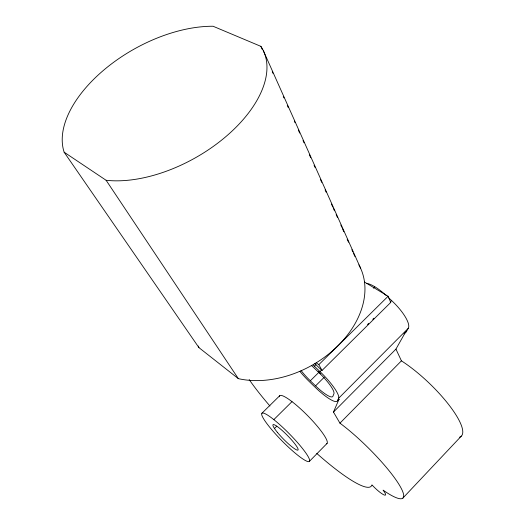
<?xml version="1.0" encoding="UTF-8"?>
<svg xmlns="http://www.w3.org/2000/svg" width="525" height="525" viewBox="0 0 525 525"><rect width="100%" height="100%" fill="white"/><g stroke="black" fill="none" stroke-linecap="round" stroke-linejoin="round"><path stroke-width="0.79" d="M300.064 371.562A28.219 5.926 45.4 0 0 309.921 382.213L315.131 387.253A28.488 5.985 45.3 0 0 337.542 400.746L338.592 398.311L408.306 328.263A28.133 8.61 44.9 0 0 391.676 300.628L388.362 297.544M316.752 453.397A94.421 16.524 45.3 0 0 371.949 484.883A13 2.29 44.3 0 0 383.729 494.78A13 2.29 44.3 0 0 383.073 490.133A60.926 11.366 44.6 0 0 398.068 482.961A60.926 11.366 44.6 0 0 339.944 423.157L333.467 412.059L339.025 399.256A28.475 6.037 45.3 0 1 337.785 400.109M333.467 412.059L395.948 349.092L405.123 332.811L406.534 331.387L408.306 328.263M402.918 498.048L461.291 436.137M309.31 461.455A33.803 5.093 45.4 0 0 277.279 422.487A33.803 5.093 45.4 0 0 270.349 428.019A33.803 5.093 45.4 0 0 309.31 461.455L327.055 443.415A33.607 5.86 45.3 0 1 326.471 443.802M339.944 423.157L401.422 360.846L395.948 349.092M337.542 400.746L339.025 399.256M301.081 370.532A21.801 4.574 45.4 0 0 310.314 380.802L315.558 385.868L324.253 377.232M274.47 428.472L276.787 426.169M310.314 380.802L319.016 372.192A21.742 4.823 45.4 0 1 318.163 371.359M338.592 398.311A28.803 6.116 45.3 0 0 319.988 371.588L321.523 370.066L322.048 370.44L390.758 302.407L388.113 296.257L364.514 282.056M367.507 324.548L368.675 323.4M372.75 319.364L373.912 318.216M391.676 300.628L390.213 302.078L390.758 302.407M273.833 419.626L291.998 401.632M313.267 365.137A28.54 6.057 45.4 0 1 314.423 366.233L315.958 364.717L321.523 370.066M322.048 370.44L318.832 364.639L388.113 296.257M261.89 413.273L279.654 395.784M373.308 288.173L374.771 286.735M262.211 49.343L260.873 46.351L213.071 26.25A112.068 62.396 -29.3 0 0 103.812 70.048A112.068 62.396 -29.3 0 0 64.148 152.204L198.936 347.635L238.343 378.643A90.202 64.713 -29.4 0 0 335.941 347.714A90.202 64.713 -29.4 0 0 358.89 264.863M64.148 152.204L106.109 180.278L238.343 378.643M316.234 362.795L318.832 364.639M314.423 366.233L319.988 371.588M319.6 372.75L320.762 373.872M263.287 50.584L360.675 268.406M272.245 71.767L272.915 73.264M283.29 96.436L283.959 97.932M287.3 105.407L288.304 107.651M294.328 121.111L294.998 122.607M298.344 130.082L299.683 133.068M303.023 140.549L304.027 142.787M309.382 154.75L310.721 157.743M314.068 165.218L315.072 167.462M320.421 179.419L321.759 182.411M325.106 189.886L326.11 192.13M331.465 204.094L332.804 207.08M333.473 208.576L334.471 210.82M336.144 214.561L337.483 217.547M340.83 225.022L341.834 227.266M342.503 228.762L343.842 231.755M347.189 239.229L348.528 242.222M351.868 249.697L352.872 251.941M353.542 253.431L354.88 256.423M269.935 405.996A94.421 16.524 45.3 0 1 249.185 379.595M366.358 283.323A27.877 8.531 45.1 0 1 386.151 295.49M260.873 46.351A112.068 62.396 -29.3 0 1 226.892 135.732A112.068 62.396 -29.3 0 1 106.109 180.278M198.936 347.635A90.202 64.713 -29.4 0 1 198.319 346.027M279.333 396.749A33.607 5.86 45.3 0 1 304.782 412.821A33.607 5.86 45.3 0 1 327.18 443.212M311.312 365.354A22.05 4.679 45.4 0 1 313.97 367.822L319.502 373.15A22.299 4.732 45.3 0 1 333.907 393.789L332.909 396.27A22.063 4.633 45.3 0 1 315.558 385.868M401.422 360.846A59.725 15.848 43.8 0 1 449.636 405.825A59.725 15.848 43.8 0 1 459.552 437.187M406.534 331.387A27.838 8.426 44.9 0 1 404.421 332.771M404.276 333.716A27.851 8.38 44.9 0 1 403.902 333.92M405.123 332.811A27.851 8.38 44.9 0 1 404.604 333.46M314.803 363.622A28.527 6.116 45.4 0 1 315.958 364.717M277.403 432.383A17.784 2.678 45.4 0 0 297.951 450.063A17.784 2.678 45.4 0 0 281.19 429.621A17.784 2.678 45.4 0 0 277.403 432.383"/></g></svg>
